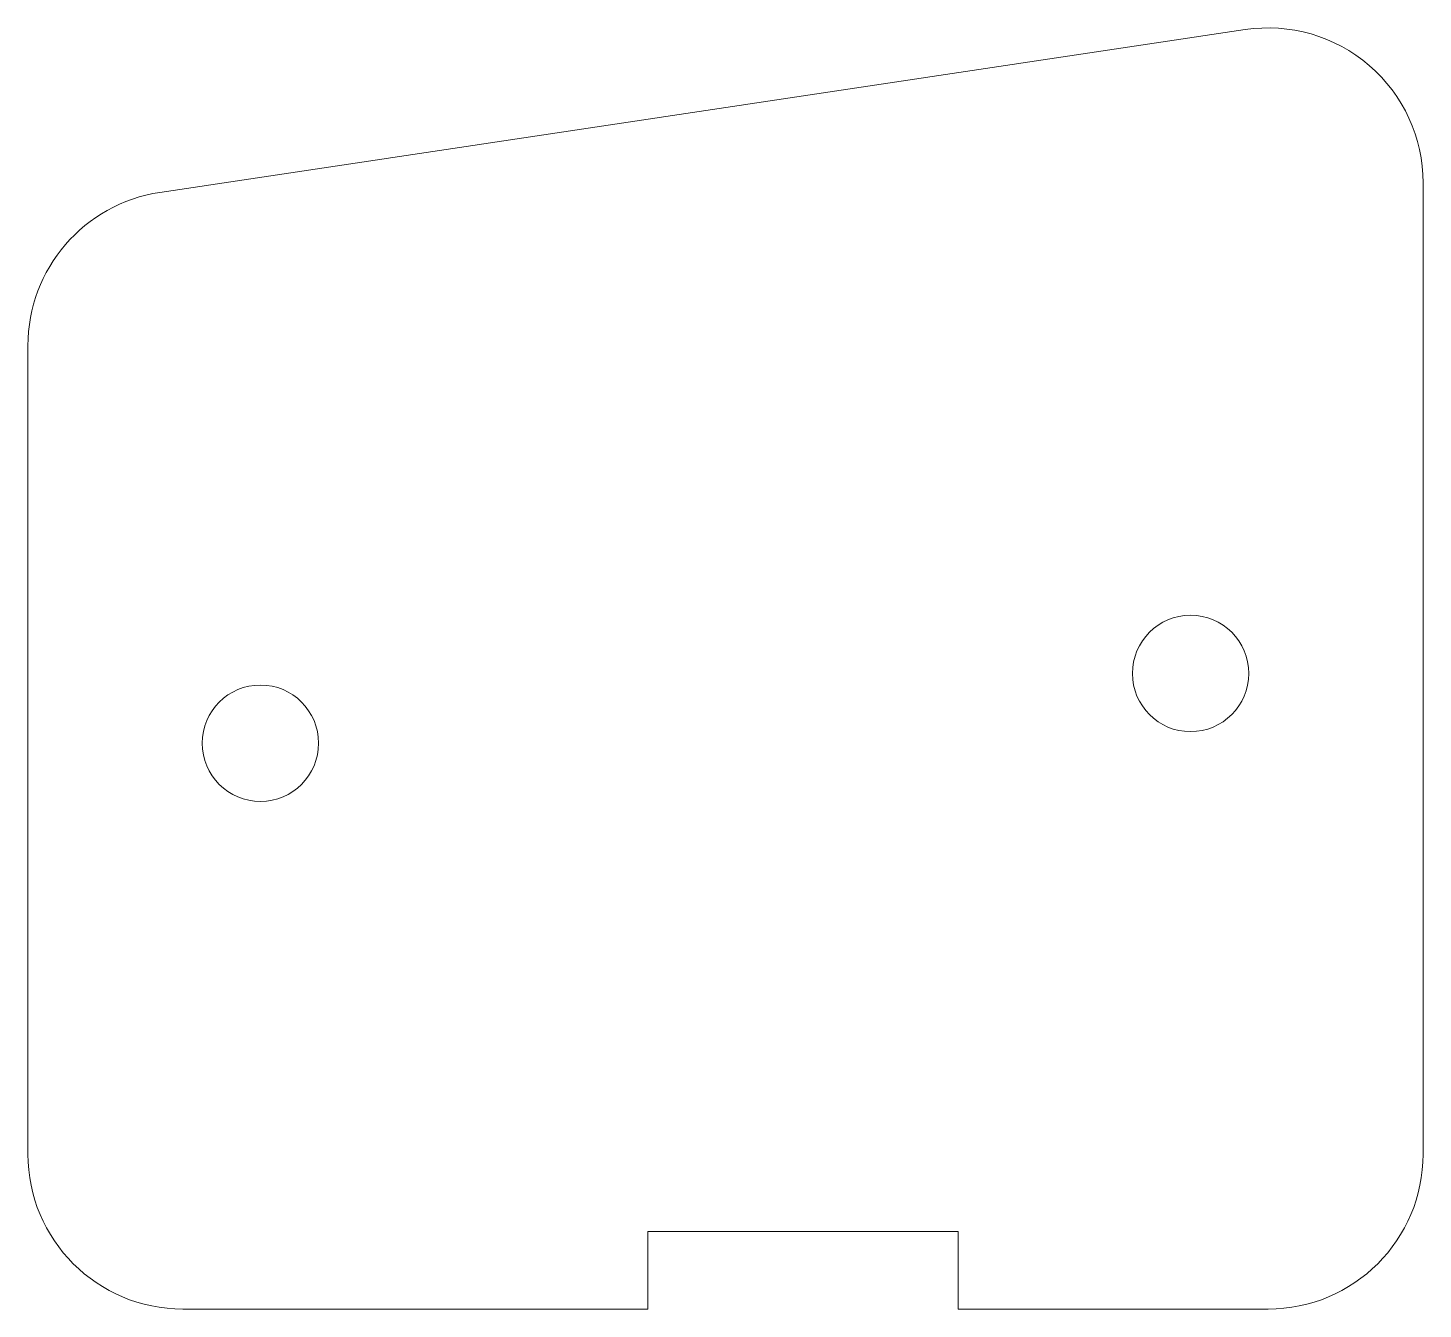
# Model space of a CAD drawing. Header units: inches. Extents: x -4.88 to -2.62, y 0 to 2.07.
import ezdxf

# ---------------------------------------------------------------- set-up
doc = ezdxf.new("R2010")
doc.units = ezdxf.units.IN
doc.header["$MEASUREMENT"] = 0

msp = doc.modelspace()

# ---------------------------------------------------------------- linework, layer by layer
at = {"color": 7, "linetype": 'Continuous', "lineweight": 15}
for p, q in [((-4.6621, 1.8007), (-2.9121, 2.0632)), ((-2.625, 1.816), (-2.625, 0.25)), ((-4.875, 1.5535), (-4.875, 0.25)), ((-3.875, 0), (-3.875, 0.125)), ((-3.875, 0.125), (-3.375, 0.125)), ((-3.375, 0), (-3.375, 0.125)), ((-3.875, 0), (-4.625, 0)), ((-2.875, 0), (-3.375, 0))]:
    msp.add_line(p, q, dxfattribs=at)
for centre in [(-3, 1.025), (-4.5, 0.9125)]:
    msp.add_circle(centre, 0.0938, dxfattribs=at)
for centre, start, end in [((-2.875, 1.816), 0, 98.5308), ((-4.625, 1.5535), 98.5308, 180), ((-4.625, 0.25), 180, 270), ((-2.875, 0.25), 270, 0)]:
    msp.add_arc(centre, 0.25, start, end, dxfattribs=at)

doc.saveas('drawing.dxf')
